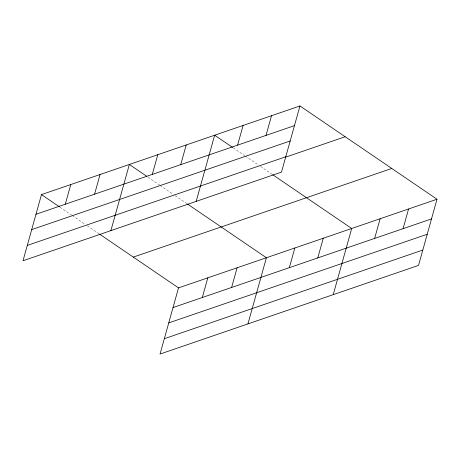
<?xml version="1.0" encoding="UTF-8"?>
<svg xmlns="http://www.w3.org/2000/svg" width="460" height="460" viewBox="0 0 460 460"><rect width="100%" height="100%" fill="white"/><g stroke="black" fill="none" stroke-linecap="round" stroke-linejoin="round"><path stroke-width="0.34" stroke-dasharray="2.3 1.72" d="M233.208 147.838L244.806 155.733M245.387 156.13L258.721 165.203M260.464 166.388L272.113 174.317M147.907 177.094L159.505 184.983M160.086 185.38L173.42 194.453M175.162 195.644L186.812 203.573M60.024 207.23L71.622 215.125M72.203 215.516L84.956 224.198M87.279 225.779L98.929 233.709"/><path stroke-width="0.69" d="M299.954 105.961L41.475 194.603L23 260.762L281.48 172.12L299.954 105.961L437 199.237L418.525 265.397L160.045 354.039L178.52 287.88L437 199.237M65.274 204.234L70.765 184.558M94.57 194.189L100.061 174.512M110.883 230.621L129.358 164.461L146.751 176.301M152.294 174.392L157.791 154.715M180.728 164.64L186.219 144.963M196.184 201.371L214.653 135.211L232.628 147.447M237.596 145.136L243.087 125.459M202.32 297.511L207.811 277.834M266.029 135.389L271.521 115.713M231.616 287.465L237.107 267.789M247.928 323.903L266.403 257.744L187.392 203.964M289.34 267.668L294.837 247.992M317.774 257.916L323.265 238.24M333.23 294.647L351.699 228.488L272.694 174.714M374.641 238.418L380.132 218.742M403.075 228.666L408.566 208.989M35.978 214.279L294.463 125.637M31.694 229.62L290.18 140.978M27.284 245.421L285.763 156.78M285.608 157.17L345.178 136.741M133.291 257.1L391.776 168.458M173.023 307.556L431.509 218.914M168.739 322.897L427.225 234.255M164.329 338.704L422.809 250.056M41.475 194.603L59.443 206.833M99.509 234.105L178.52 287.88"/></g></svg>
